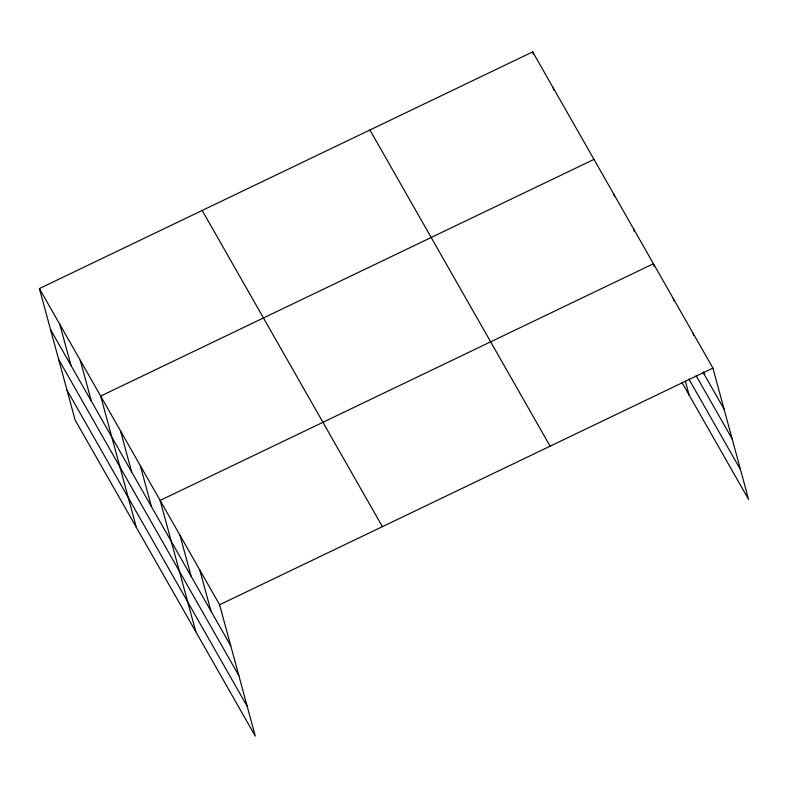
<?xml version="1.0" encoding="UTF-8"?>
<svg xmlns="http://www.w3.org/2000/svg" width="788" height="788" viewBox="0 0 788 788"><rect width="100%" height="100%" fill="white"/><g stroke="black" fill="none" stroke-linecap="round" stroke-linejoin="round"><path stroke-width="1.18" d="M39.4 288.566L219.606 604.76L255.292 736.12L75.087 419.925L39.4 288.566L532.708 51.88L712.913 368.075L748.6 499.434L681.925 382.446M593.975 159.393L100.667 396.069L136.354 527.428M219.606 604.76L712.913 368.075M703.044 372.241L724.064 409.13M696.119 375.689L732.16 438.926M688.84 378.989L740.503 469.638M369.917 129.99L550.122 446.185M202.191 210.455L382.397 526.65M50.55 329.611L230.756 645.805M58.647 359.417L238.853 675.611M66.99 390.119L247.196 706.314M693.085 333.294L693.726 335.639M703.605 371.995L704.245 374.349M673.267 298.514L673.907 300.858M654.079 266.078L653.439 263.734L160.131 500.41L195.828 631.769M685.393 381.333L689.136 395.093M633.621 228.953L634.261 231.298M613.803 194.173L614.433 196.517M553.127 87.714L553.767 90.068M532.708 51.88L533.348 54.224M199.778 569.98L210.938 611.025M179.959 535.2L191.11 576.245M140.313 465.629L151.463 506.684M120.495 430.849L131.645 471.904M80.248 360.234L91.398 401.289M59.819 324.4L70.979 365.445"/></g></svg>
